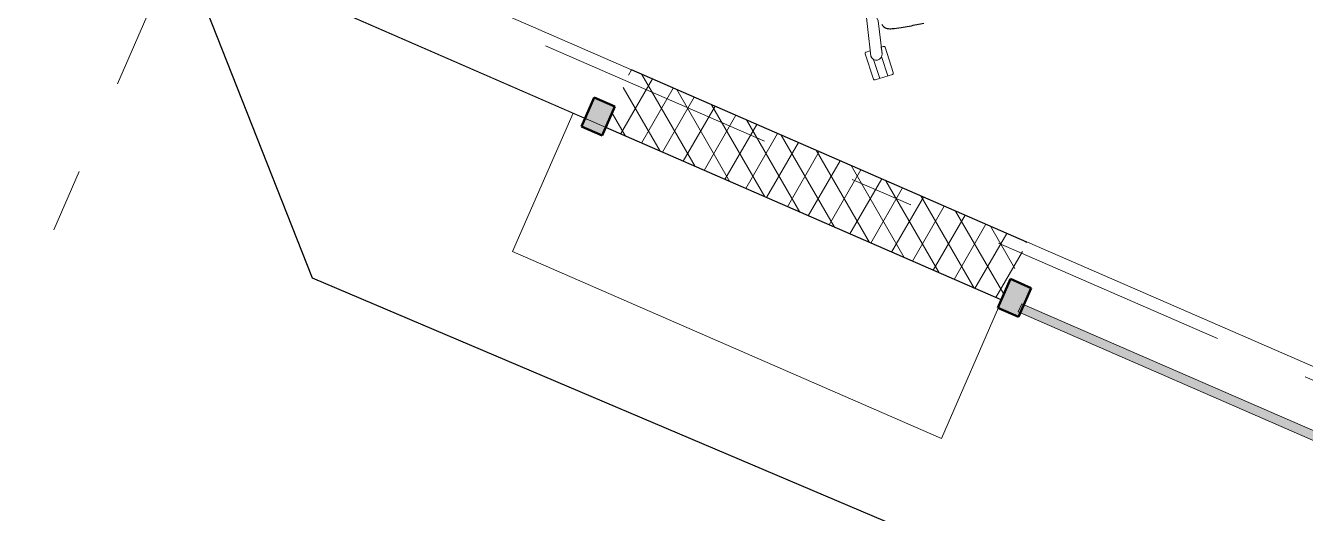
# Model space of a CAD drawing. Header units: millimetres. Extents: x -35034 to 431752, y -71616 to 25069.
# Drawn here: x 373104 to 375936, y -15047 to -13966 of the extents above; entities that cross this region are included whole.
import ezdxf
from ezdxf.enums import TextEntityAlignment as Align

# ---------------------------------------------------------------- set-up
doc = ezdxf.new("R2010")
doc.units = ezdxf.units.MM
doc.header["$MEASUREMENT"] = 0
doc.linetypes.add('Double Dashed', pattern=[1093.611073, 529.166651, -211.666656, 141.111112, -211.666656])
for name, color, linetype in [('A-15-MG_Structural_Grid', 7, 'Continuous'), ('A-20-M_Floor_Slab', 7, 'Continuous'), ('A-25-M_Curtain_Wall', 7, 'Continuous'), ('A-25-M_Wall_Ext', 7, 'Continuous')]:
    doc.layers.add(name, color=color, linetype=linetype)
for name, color, linetype, lineweight, true_color in [('A-15-MG_Structural_Grid_Pen_No__163', 7, 'Continuous', 0, 0x750077), ('A-25-M_Curtain_Wall_Pen_No__144', 7, 'Continuous', 0, 0xc8c8c8), ('A-25-M_Curtain_Wall_Pen_No__165', 7, 'Continuous', 0, 0x006060), ('A-25-M_Curtain_Wall_Pen_No__27', 7, 'Continuous', 50, 0x2a2a2a), ('A-25-M_Curtain_Wall_Pen_No__43', 7, 'Continuous', 30, 0x444444), ('A-25-M_Wall_Ext_Pen_No__63', 7, 'Continuous', 20, 0x606060)]:
    doc.layers.add(name, color=color, linetype=linetype, lineweight=lineweight, true_color=true_color)
for name, color, linetype, lineweight in [('A-20-M_Floor_Slab_Pen_No__89', 8, 'Continuous', 20), ('A-25-M_Curtain_Wall_Pen_No__1', 7, 'Continuous', 13), ('A-25-M_Curtain_Wall_Pen_No__85', 8, 'Continuous', 20), ('A-35-M_FFE_Loose_SIEMENS P2_Pen_No__5', 7, 'Continuous', 25), ('A-35-M_FFE_Loose_SIEMENS P2_Pen_No__9', 7, 'Continuous', 13)]:
    doc.layers.add(name, color=color, linetype=linetype, lineweight=lineweight)
doc.styles.add('GENERATED_STYLE_4', font='')
doc.styles.get('GENERATED_STYLE_4').set_extended_font_data('Swis721 BT')
doc.dimstyles.new('GENERATED_STYLE__2', dxfattribs={"dimtxt": 0.18, "dimasz": 273.6, "dimexe": 0.18, "dimexo": 0.0625, "dimgap": 0.09, "dimtad": 0, "dimtih": 1, "dimtoh": 1, "dimdec": 4, "dimzin": 0, "dimdsep": 46, "dimcen": 0.09, "dimadec": 0, "dimazin": 0, "dimtfac": 1, "dimtdec": 4, "dimtmove": 0, "dimatfit": 3, "dimldrblk": 'ARROWHEAD_5', "dimfxl": 1, "dimtolj": 1, "dimtzin": 0, "dimarcsym": 0})

# ---------------------------------------------------------------- blocks, each defined once
blk = doc.blocks.new('Slab_4_1', base_point=(349154.7, 5872.1))
at = {"layer": 'A-20-M_Floor_Slab_Pen_No__89', "linetype": 'Continuous', "flags": 128}
blk.add_lwpolyline([(360868.7, 17348.4), (395215.4, 2371.5), (395114.2, 2139.5), (395215, 2095.5), (388101.6, -14217.9), (385088.2, -12903.9), (382990, -17715.8), (382962.7, -17778.4), (373440.9, -13626.4), (354114.4, -5199.1)], dxfattribs=at)
blk = doc.blocks.new('Standard grid marker')
at = {"layer": 'A-15-MG_Structural_Grid_Pen_No__163', "linetype": 'Double Dashed'}
blk.add_line((1000, 0), (29726, 0), dxfattribs=at)
at = {"layer": 'A-15-MG_Structural_Grid_Pen_No__163', "style": 'GENERATED_STYLE_4'}
for tag, p in [('AC_MarkerText_1_0', (-500, 41.2)), ('AC_MarkerText_1_1', (31226, 41.2))]:
    blk.add_attdef(tag, text='', height=350, rotation=90, dxfattribs=at).set_placement(p, align=Align.MIDDLE_CENTER)
blk = doc.blocks.new('Standard grid marker_3')
at = {"layer": 'A-15-MG_Structural_Grid_Pen_No__163', "linetype": 'Double Dashed'}
blk.add_line((1000, 0), (74254.8, 0), dxfattribs=at)
at = {"layer": 'A-15-MG_Structural_Grid_Pen_No__163', "style": 'GENERATED_STYLE_4'}
for tag, p in [('AC_MarkerText_1_0', (-500, 43.4)), ('AC_MarkerText_1_1', (75754.8, 43.4))]:
    blk.add_attdef(tag, text='', height=350, rotation=360, dxfattribs=at).set_placement(p, align=Align.MIDDLE_CENTER)
blk = doc.blocks.new('Curtain Wall_24_2', base_point=(341458.1, 0))
at = {"layer": 'A-25-M_Curtain_Wall', "linetype": 'Continuous', "lineweight": 0, "true_color": 0x000000}
h = blk.add_hatch(dxfattribs=at)
h.set_pattern_fill('Batt_Insulation_0002', color=178, style=0, pattern_type=2)
h.set_pattern_definition([(60, (341458.065, 0), (-43.30127, 25), []), (120, (341458.065, 0), (43.30127, 25), [])])
h.paths.add_polyline_path([(374387.8, -14192.3), (375263.2, -14574), (375319.2, -14445.7), (374443.8, -14064)])
at = {"layer": 'A-25-M_Curtain_Wall_Pen_No__144', "linetype": 'Continuous'}
for points in [[(374380, -14210.2), (374408, -14146), (374362.2, -14126), (374334.2, -14190.2)], [(375301.3, -14611.9), (375329.2, -14547.7), (375283.4, -14527.7), (375255.4, -14591.9)]]:
    blk.add_hatch(color=256, dxfattribs=at).paths.add_polyline_path(points)
at = {"layer": 'A-25-M_Curtain_Wall_Pen_No__165', "linetype": 'Continuous', "lineweight": 0, "true_color": 0x001818}
for points in [[(373462, -13788.6), (374346.6, -14174.3), (374347, -14173.4), (373462.4, -13787.7)], [(376193.2, -14968.1), (375308.7, -14582.4), (375300.7, -14600.7), (376185.2, -14986.4)]]:
    blk.add_hatch(color=168, dxfattribs=at).paths.add_polyline_path(points)
at = {"layer": 'A-25-M_Curtain_Wall_Pen_No__1', "linetype": 'Continuous'}
for p, q in [((373462, -13788.6), (374346.6, -14174.3)), ((374347, -14173.4), (373462.4, -13787.7)), ((374346.6, -14174.3), (374347, -14173.4)), ((375308.7, -14582.4), (375300.7, -14600.7)), ((376193.2, -14968.1), (375308.7, -14582.4)), ((375300.7, -14600.7), (376185.2, -14986.4))]:
    blk.add_line(p, q, dxfattribs=at)
at = {"layer": 'A-25-M_Curtain_Wall_Pen_No__27', "linetype": 'Continuous'}
for p, q in [((374362.2, -14126), (374334.2, -14190.2)), ((374408, -14146), (374362.2, -14126)), ((374380, -14210.2), (374408, -14146)), ((374334.2, -14190.2), (374380, -14210.2)), ((375283.4, -14527.7), (375255.4, -14591.9)), ((375329.2, -14547.7), (375283.4, -14527.7)), ((375301.3, -14611.9), (375329.2, -14547.7)), ((375255.4, -14591.9), (375301.3, -14611.9))]:
    blk.add_line(p, q, dxfattribs=at)
at = {"layer": 'A-25-M_Curtain_Wall_Pen_No__43', "linetype": 'Continuous'}
for p, q in [((374443.8, -14064), (375319.2, -14445.7)), ((375263.2, -14574), (374387.8, -14192.3))]:
    blk.add_line(p, q, dxfattribs=at)
blk = doc.blocks.new('Shutter Rectangular 19_2')
at = {"layer": 'A-25-M_Wall_Ext_Pen_No__63', "linetype": 'Continuous'}
for p, q in [((1035, 335), (0, 335)), ((0, 335), (0, 0)), ((1035, 0), (1035, 335)), ((0, 0), (1035, 0))]:
    blk.add_line(p, q, dxfattribs=at)
blk = doc.blocks.new('ARROWHEAD_5')
at = {"color": 0, "linetype": 'Continuous', "lineweight": 0}
blk.add_line((0, 0), (-1, 0), dxfattribs=at)
blk.add_solid([(-1, 0.2679), (0, 0), (-1, -0.2679), (-1, 0.2679)], dxfattribs=at)

msp = doc.modelspace()

# ---------------------------------------------------------------- linework, layer by layer
at = {"layer": 'A-35-M_FFE_Loose_SIEMENS P2_Pen_No__5', "linetype": 'Continuous', "flags": 128}
msp.add_lwpolyline([(375092.2, -13961.7, -0.009371), (375059.7, -13968.1, -0.001836), (375041.5, -13971.2, -0.017544), (375021.4, -13973.9, -0.062714), (375011.3, -13973.6, -0.149282), (375003.6, -13969.9, -0.092841), (374999.4, -13964.2, -0.049327)], format="xyb", dxfattribs=at)
at = {"layer": 'A-35-M_FFE_Loose_SIEMENS P2_Pen_No__9', "linetype": 'Continuous'}
for p, q in [((374994.3, -14083.6), (374980.6, -14041.4)), ((375012.3, -14077.7), (374998.4, -14035.2))]:
    msp.add_line(p, q, dxfattribs=at)
at = {"layer": 'A-35-M_FFE_Loose_SIEMENS P2_Pen_No__9', "linetype": 'Continuous', "flags": 128}
for points in [[(374961.2, -13916.4), (374974.7, -14034, 0.92197), (374999.3, -14028.9), (374990.9, -13955.7), (374978.5, -13928.6), (374966.4, -13923.6, -0.207366), (374963.7, -13920.8), (374961.7, -13917.1)], [(374972.7, -14022.2), (374964.1, -14025, 0.435017), (374962.2, -14029), (374980.4, -14084.9, 0.414214), (374984.2, -14086.8), (375022.2, -14074.5, 0.414214), (375024.2, -14070.7), (375005.9, -14014.6, 0.414214), (375002.2, -14012.7), (374997.6, -14014.1), (374999.3, -14029, -0.917674), (374974.7, -14034), (374973.4, -14022.3)]]:
    msp.add_lwpolyline(points, format="xyb", close=True, dxfattribs=at)

# ---------------------------------------------------------------- block references
at = {"layer": 'A-15-MG_Structural_Grid', "color": 8, "linetype": 'Continuous', "lineweight": 15, "zscale": 1000}
for name, p, rotation in [('Standard grid marker', (383972.2, 10362.5), 246.440411583993), ('Standard grid marker_3', (340256.9, 813.7), 336.440411583993)]:
    msp.add_blockref(name, p, dxfattribs=dict(at, rotation=rotation))
at = {"layer": 'A-20-M_Floor_Slab', "color": 8, "linetype": 'Continuous', "lineweight": 20}
msp.add_blockref('Slab_4_1', (349154.7, 5872.1), dxfattribs=at)
at = {"layer": 'A-25-M_Curtain_Wall', "linetype": 'Continuous', "lineweight": 0}
msp.add_blockref('Curtain Wall_24_2', (341458.1, 0), dxfattribs=at)
at = {"layer": 'A-25-M_Wall_Ext', "color": 251, "linetype": 'Continuous', "lineweight": 20, "true_color": 0x606060, "zscale": 1000, "rotation": 336.4404115839932}
msp.add_blockref('Shutter Rectangular 19_2', (374181.9, -14467.2), dxfattribs=at)

# ---------------------------------------------------------------- leaders
at = {"layer": 'A-25-M_Curtain_Wall_Pen_No__85', "linetype": 'Continuous', "annotation_type": 0, "has_hookline": 1, "hookline_direction": 0, "text_width": 1535.7, "horizontal_direction": (0.917019, -0.398843, 0)}
msp.add_leader([(373444.8, -13780.6), (373737.9, -14524.9), (375753.6, -15381.3)], dimstyle='GENERATED_STYLE__2', dxfattribs=at)

doc.saveas('drawing.dxf')
